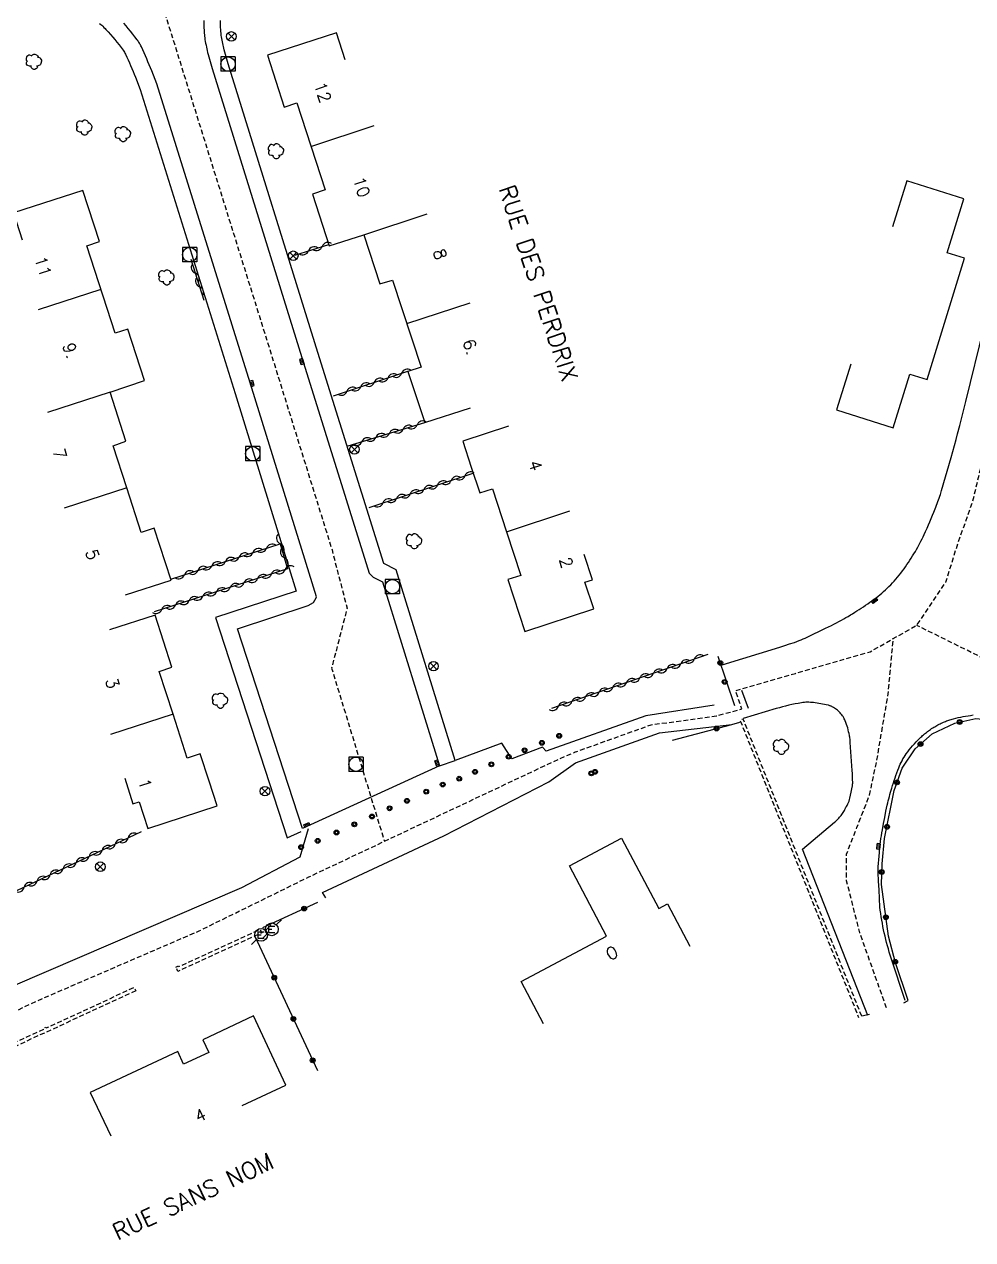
# Model space of a CAD drawing. Header units: millimetres. Extents: x 111000 to 112001, y 129999 to 131000.
# Drawn here: x 111656.5 to 111755.3, y 130121.5 to 130248.2 of the extents above; entities that cross this region are included whole.
import ezdxf
from ezdxf.enums import TextEntityAlignment as Align

# ---------------------------------------------------------------- set-up
doc = ezdxf.new("R2010")
doc.units = ezdxf.units.MM
doc.linetypes.add('DASHED', pattern=[0.75, 0.5, -0.25])
doc.layers.get('0').update_dxf_attribs({"linetype": 'CONTINUOUS'})
for name, color, linetype in [('W0001', 6, 'DASHED'), ('W0008', 7, 'CONTINUOUS'), ('W0100', 7, 'CONTINUOUS'), ('W0112', 1, 'DASHED'), ('W0300', 7, 'CONTINUOUS'), ('W0310', 3, 'CONTINUOUS'), ('W0322', 7, 'CONTINUOUS'), ('W0400', 7, 'CONTINUOUS'), ('W0420', 7, 'CONTINUOUS'), ('W0469', 7, 'CONTINUOUS'), ('W0471', 7, 'CONTINUOUS'), ('W0989', 7, 'CONTINUOUS'), ('W0991', 7, 'CONTINUOUS'), ('W1102', 7, 'CONTINUOUS')]:
    doc.layers.add(name, color=color, linetype=linetype)
doc.styles.get("Standard").update_dxf_attribs({"font": 'romans.shx', "width": 0.85})

# ---------------------------------------------------------------- blocks, each defined once
blk = doc.blocks.new('T400')
for p, q in [((-0.15, 0.3), (0.15, 0.3)), ((-0.15, -0.25), (-0.15, 0.3)), ((-0.15, 0.15), (0.15, 0.15)), ((-0.15, 0), (0.15, 0)), ((0.15, 0.3), (0.15, -0.25)), ((-0.15, -0.15), (0.15, -0.15)), ((-0.15, -0.25), (-0.15, -0.3)), ((-0.15, -0.3), (0.15, -0.3)), ((0.15, -0.3), (0.15, -0.25))]:
    blk.add_line(p, q)
blk = doc.blocks.new('T420')
for p, q in [((0.75, 0.75), (-0.75, 0.75)), ((-0.75, 0.75), (-0.75, -0.75)), ((0.75, 0.75), (0.75, -0.75)), ((0.75, -0.75), (-0.75, -0.75))]:
    blk.add_line(p, q)
blk.add_ellipse((0, 0), major_axis=(-0.53, 0.53), ratio=1, start_param=3.926991, end_param=10.210176)
blk = doc.blocks.new('T300')
for p, q in [((-0.8, 0.51), (-0.86, 0.34)), ((-0.86, 0.34), (-0.86, 0.17)), ((-0.86, 0.17), (-0.74, 0.06)), ((-0.69, 0.63), (-0.8, 0.51)), ((-0.8, -0.06), (-0.74, 0.06)), ((-0.74, 0.06), (-0.69, 0.11)), ((-0.57, 0.69), (-0.69, 0.63)), ((-0.46, 0.69), (-0.57, 0.69)), ((-0.29, 0.63), (-0.46, 0.69)), ((-0.29, 0.63), (-0.17, 0.74)), ((-0.23, 0.57), (-0.29, 0.63)), ((-0.17, 0.74), (-0.06, 0.8)), ((-0.06, 0.8), (0.06, 0.8)), ((0.06, 0.8), (0.23, 0.74)), ((0.23, 0.74), (0.34, 0.63)), ((0.34, 0.63), (0.4, 0.51)), ((0.46, 0.46), (0.34, 0.46)), ((0.4, 0.51), (0.4, 0.46)), ((0.57, 0.4), (0.46, 0.46)), ((0.57, 0.4), (0.69, 0.29)), ((0.69, 0.29), (0.74, 0.17)), ((0.74, 0.06), (0.69, -0.17)), ((0.74, 0.17), (0.74, 0.06)), ((-0.8, -0.17), (-0.8, -0.06)), ((-0.8, -0.23), (-0.8, -0.17)), ((-0.74, -0.34), (-0.8, -0.23)), ((-0.69, -0.4), (-0.74, -0.34)), ((-0.51, -0.46), (-0.69, -0.4)), ((-0.4, -0.46), (-0.51, -0.46)), ((-0.4, -0.46), (-0.34, -0.46)), ((-0.34, -0.46), (-0.34, -0.4)), ((-0.34, -0.51), (-0.34, -0.46)), ((-0.29, -0.63), (-0.34, -0.51)), ((-0.17, -0.74), (-0.29, -0.63)), ((-0.06, -0.8), (-0.17, -0.74)), ((0.06, -0.8), (-0.06, -0.8)), ((0.17, -0.74), (0.06, -0.8)), ((0.23, -0.69), (0.17, -0.74)), ((0.29, -0.46), (0.23, -0.46)), ((0.29, -0.63), (0.23, -0.69)), ((0.46, -0.4), (0.29, -0.46)), ((0.34, -0.51), (0.29, -0.63)), ((0.34, -0.51), (0.34, -0.46)), ((0.57, -0.34), (0.46, -0.4)), ((0.63, -0.29), (0.57, -0.34)), ((0.69, -0.17), (0.63, -0.29))]:
    blk.add_line(p, q)
blk = doc.blocks.new('t310o')
at = {"color": 0, "linetype": 'Continuous'}
for centre, start, end in [((-0.5, 0.38), 216.8699, 323.1304), ((0.5, -0.37), 36.8699, 143.1303)]:
    blk.add_arc(centre, 0.625, start, end, dxfattribs=at)
blk = doc.blocks.new('t322o')
at = {"color": 0, "linetype": 'Continuous'}
for radius in [0.25, 0.15]:
    blk.add_circle((0, 0), radius, dxfattribs=at)
blk = doc.blocks.new('T471')
for p, q in [((-0.333334, 0.333334), (-0.333334, -0.333334)), ((-0.333334, 0.333334), (0.333334, 0.333334)), ((-0.333334, 0), (0, 0)), ((0.500001, 0.500001), (1.000002, 1.000002)), ((-0.500001, -0.500001), (-1.000002, -1.000002)), ((-0.333334, -0.333334), (0.333334, -0.333334))]:
    blk.add_line(p, q)
blk.add_ellipse((0, 0), major_axis=(0.471405, 0.471405), ratio=1, start_param=5.4977871438, end_param=11.780972451)
blk = doc.blocks.new('T469')
at = {"color": 0, "linetype": 'Continuous', "flags": 128}
for points in [[(-0.35, 0.35), (0.35, -0.35)], [(-0.35, -0.35), (0.35, 0.35)]]:
    blk.add_lwpolyline(points, dxfattribs=at)
at = {"color": 0, "linetype": 'Continuous'}
blk.add_circle((0, 0), 0.5, dxfattribs=at)

msp = doc.modelspace()

# ---------------------------------------------------------------- linework, layer by layer
at = {"layer": 'W0001', "flags": 128}
for points in [[(111604.77, 130126.14), (111614.76, 130128.93), (111622.22, 130131.19), (111636.1, 130136.26), (111658.3, 130146.65), (111674.67, 130153.71), (111686.1, 130159.33), (111709.58, 130170.4), (111712.23, 130171.65), (111713.79, 130172.32), (111721.79, 130175.19), (111728.62, 130176.11), (111731.23, 130176.85), (111730.59, 130178.73), (111736.84, 130180.55), (111744.61, 130182.8), (111749.47, 130185.55), (111752.51, 130190.05), (111753.79, 130194.16), (111755.3, 130198.39), (111759.48, 130215.96), (111761.72, 130222.97), (111764.43, 130229.57), (111767.46, 130235.16), (111779.43, 130252.07), (111792.17, 130267.81), (111801.76, 130279.77), (111804.73, 130284.11), (111806.26, 130287.11), (111808.53, 130289.96), (111809.85, 130291.74), (111811.47, 130293.21)], [(111667.96, 130259.4), (111682.2, 130213.78), (111688.53, 130193.42), (111690.1, 130187.33), (111688.49, 130181.09), (111693.99, 130163.05)], [(111783.23, 130173.46), (111770.06, 130177.23), (111768.2, 130177.54), (111765.45, 130177.54), (111761.95, 130178.41), (111756.94, 130181.85), (111749.47, 130185.55)], [(111746.33, 130145.69), (111743.55, 130153.5), (111742.17, 130158.93), (111742.17, 130161.72), (111743.24, 130164.5), (111744.56, 130167.85), (111745.31, 130171.45), (111746.5, 130178.42), (111747.04, 130184.18)]]:
    msp.add_lwpolyline(points, dxfattribs=at)
at = {"layer": 'W0008', "flags": 128}
for points in [[(111664.3, 130248.27), (111664.42, 130248.17), (111664.54, 130248.07), (111664.65, 130247.97), (111664.76, 130247.86), (111664.87, 130247.75), (111664.97, 130247.64), (111665.21, 130247.38), (111665.44, 130247.12), (111665.67, 130246.85), (111665.89, 130246.58), (111666.11, 130246.31), (111666.33, 130246.04), (111666.54, 130245.76), (111666.75, 130245.48), (111666.83, 130245.38), (111666.89, 130245.28), (111666.95, 130245.17), (111667.01, 130245.06), (111667.14, 130244.76), (111667.28, 130244.47), (111667.41, 130244.17), (111667.54, 130243.87), (111667.67, 130243.57), (111667.79, 130243.27), (111667.92, 130242.97), (111668.04, 130242.66), (111668.54, 130241.39), (111678.44, 130209.72), (111684.81, 130189.12), (111676.37, 130186.37), (111683.87, 130163.42), (111685.32, 130164.08)], [(111675.17, 130248.57), (111675.18, 130247.92), (111675.18, 130247.76), (111675.19, 130247.59), (111675.2, 130247.42), (111675.21, 130247.26), (111675.23, 130247.09), (111675.25, 130246.93), (111675.27, 130246.76), (111675.29, 130246.6), (111675.32, 130246.4), (111675.36, 130246.2), (111675.4, 130246.01), (111675.44, 130245.81), (111675.48, 130245.62), (111675.52, 130245.43), (111675.57, 130245.23), (111675.62, 130245.04), (111676.05, 130243.56), (111685.4, 130213.46), (111692.4, 130190.99), (111692.82, 130190.58), (111693.79, 130190.1), (111699.73, 130170.92), (111685.45, 130164.39), (111678.67, 130185.2), (111686.06, 130187.61), (111686.6, 130187.92), (111686.88, 130188.41), (111686.91, 130188.53), (111680.18, 130210.27), (111670.26, 130241.99), (111669.74, 130243.33), (111669.61, 130243.65), (111669.48, 130243.96), (111669.35, 130244.28), (111669.22, 130244.59), (111669.08, 130244.9), (111668.94, 130245.21), (111668.8, 130245.52), (111668.66, 130245.83), (111668.61, 130245.93), (111668.56, 130246.03), (111668.51, 130246.12), (111668.46, 130246.21), (111668.4, 130246.31), (111668.34, 130246.4), (111668.28, 130246.48), (111668.22, 130246.57), (111668.22, 130246.57), (111667.99, 130246.87), (111667.77, 130247.16), (111667.53, 130247.46), (111667.3, 130247.74), (111667.06, 130248.03), (111666.82, 130248.31)], [(111699.73, 130170.92), (111701.38, 130171.47), (111695.23, 130191.32), (111693.92, 130191.98), (111687.07, 130213.98), (111677.72, 130244.06), (111677.3, 130245.52), (111677.26, 130245.68), (111677.22, 130245.85), (111677.18, 130246.02), (111677.14, 130246.19), (111677.1, 130246.35), (111677.07, 130246.52), (111677.04, 130246.69), (111677.01, 130246.86), (111676.99, 130247), (111676.98, 130247.14), (111676.96, 130247.27), (111676.95, 130247.41), (111676.94, 130247.54), (111676.93, 130247.68), (111676.92, 130247.82), (111676.92, 130247.95), (111676.91, 130248.59)], [(111729.19, 130181.43), (111735.22, 130183.29), (111735.72, 130183.45), (111736.22, 130183.62), (111736.72, 130183.78), (111737.21, 130183.96), (111737.43, 130184.04), (111737.64, 130184.13), (111737.85, 130184.22), (111738.06, 130184.31), (111738.69, 130184.62), (111739.33, 130184.93), (111739.96, 130185.24), (111740.59, 130185.55), (111740.85, 130185.68), (111741.11, 130185.82), (111741.37, 130185.96), (111741.62, 130186.09), (111741.86, 130186.22), (111742.09, 130186.36), (111742.33, 130186.49), (111742.56, 130186.63), (111742.79, 130186.76), (111743.02, 130186.91), (111743.24, 130187.05), (111743.47, 130187.19), (111743.7, 130187.34), (111743.92, 130187.49), (111744.14, 130187.64), (111744.37, 130187.8), (111744.59, 130187.95), (111744.8, 130188.11), (111745.02, 130188.27), (111745.24, 130188.43), (111745.44, 130188.59), (111745.64, 130188.74), (111745.83, 130188.91), (111746.02, 130189.07), (111746.21, 130189.24), (111746.4, 130189.42), (111746.58, 130189.59), (111746.76, 130189.77), (111746.94, 130189.97), (111747.13, 130190.17), (111747.31, 130190.37), (111747.48, 130190.58), (111747.65, 130190.79), (111747.82, 130191), (111747.99, 130191.22), (111748.15, 130191.44), (111748.3, 130191.66), (111748.46, 130191.88), (111748.61, 130192.1), (111748.76, 130192.33), (111748.91, 130192.55), (111749.05, 130192.78), (111749.19, 130193.01), (111749.33, 130193.25), (111749.45, 130193.46), (111749.58, 130193.68), (111749.69, 130193.89), (111749.81, 130194.11), (111749.92, 130194.33), (111750.04, 130194.56), (111750.14, 130194.78), (111750.25, 130195.01), (111750.4, 130195.34), (111750.55, 130195.67), (111750.7, 130196.01), (111750.84, 130196.35), (111750.99, 130196.68), (111751.13, 130197.02), (111751.27, 130197.36), (111751.41, 130197.7), (111751.48, 130197.88), (111751.55, 130198.07), (111751.62, 130198.25), (111751.69, 130198.44), (111751.75, 130198.63), (111751.82, 130198.81), (111751.88, 130199), (111751.94, 130199.19), (111752.06, 130199.6), (111753.05, 130203.04), (111753.23, 130203.66), (111753.41, 130204.28), (111753.58, 130204.9), (111753.74, 130205.52), (111753.96, 130206.36), (111754.18, 130207.2), (111754.39, 130208.04), (111754.6, 130208.88), (111756.52, 130216.64)], [(111728.36, 130177.22), (111721.24, 130176.12), (111710.85, 130172.45), (111710.48, 130172.85), (111707.29, 130171.63), (111706.24, 130173.26), (111701.38, 130171.47)], [(111744.38, 130144.9), (111737.58, 130162.22), (111740.92, 130165.04), (111741.01, 130165.12), (111741.1, 130165.2), (111741.19, 130165.29), (111741.27, 130165.38), (111741.36, 130165.47), (111741.44, 130165.56), (111741.52, 130165.66), (111741.59, 130165.75), (111741.67, 130165.85), (111741.74, 130165.95), (111741.8, 130166.06), (111741.87, 130166.16), (111741.93, 130166.27), (111741.99, 130166.38), (111742.04, 130166.49), (111742.1, 130166.6), (111742.15, 130166.69), (111742.21, 130166.77), (111742.26, 130166.86), (111742.3, 130166.96), (111742.36, 130167.1), (111742.42, 130167.24), (111742.46, 130167.39), (111742.5, 130167.53), (111742.58, 130167.86), (111742.65, 130168.18), (111742.72, 130168.51), (111742.77, 130168.83), (111742.79, 130168.92), (111742.79, 130169.01), (111742.8, 130169.1), (111742.8, 130169.18), (111742.79, 130169.49), (111742.78, 130169.8), (111742.77, 130170.11), (111742.75, 130170.42), (111742.54, 130173.35), (111742.52, 130173.62), (111742.5, 130173.9), (111742.48, 130174), (111742.47, 130174.09), (111742.43, 130174.28), (111742.38, 130174.47), (111742.33, 130174.67), (111742.28, 130174.86), (111742.22, 130175.04), (111742.15, 130175.23), (111742.09, 130175.42), (111742.02, 130175.6), (111741.97, 130175.71), (111741.92, 130175.82), (111741.86, 130175.93), (111741.8, 130176.04), (111741.73, 130176.14), (111741.66, 130176.24), (111741.58, 130176.33), (111741.5, 130176.42), (111741.41, 130176.52), (111741.31, 130176.61), (111741.22, 130176.7), (111741.11, 130176.78), (111741.01, 130176.86), (111740.9, 130176.93), (111740.79, 130177), (111740.67, 130177.07), (111740.62, 130177.1), (111740.57, 130177.12), (111740.52, 130177.14), (111740.46, 130177.17), (111740.41, 130177.18), (111740.35, 130177.2), (111740.29, 130177.22), (111740.24, 130177.23), (111740.05, 130177.27), (111739.85, 130177.31), (111739.66, 130177.35), (111739.47, 130177.38), (111739.28, 130177.41), (111739.09, 130177.44), (111738.9, 130177.47), (111738.7, 130177.5), (111738.55, 130177.51), (111738.39, 130177.52), (111738.24, 130177.53), (111738.08, 130177.53), (111737.92, 130177.53), (111737.77, 130177.52), (111737.61, 130177.5), (111737.46, 130177.48), (111737.13, 130177.42), (111736.8, 130177.36), (111736.47, 130177.29), (111736.14, 130177.22), (111735.81, 130177.14), (111735.48, 130177.06), (111735.16, 130176.97), (111734.83, 130176.88), (111731.39, 130175.85)], [(111748.28, 130146.47), (111746.82, 130150.86), (111746.72, 130151.18), (111746.61, 130151.51), (111746.52, 130151.84), (111746.42, 130152.17), (111746.33, 130152.5), (111746.25, 130152.83), (111746.17, 130153.16), (111746.09, 130153.5), (111746.02, 130153.83), (111745.95, 130154.17), (111745.89, 130154.51), (111745.83, 130154.84), (111745.78, 130155.18), (111745.73, 130155.52), (111745.68, 130155.86), (111745.64, 130156.2), (111745.59, 130157.1), (111745.55, 130158), (111745.5, 130158.89), (111745.47, 130159.79), (111745.46, 130159.94), (111745.46, 130160.09), (111745.46, 130160.24), (111745.47, 130160.39), (111745.49, 130160.76), (111745.52, 130161.13), (111745.55, 130161.5), (111745.58, 130161.87), (111745.6, 130162.16), (111745.63, 130162.45), (111745.66, 130162.73), (111745.7, 130163.02), (111745.74, 130163.33), (111745.79, 130163.63), (111745.84, 130163.94), (111745.89, 130164.24), (111746.02, 130164.89), (111746.14, 130165.54), (111746.27, 130166.18), (111746.41, 130166.83), (111746.46, 130167.05), (111746.51, 130167.27), (111746.56, 130167.49), (111746.62, 130167.72), (111746.68, 130167.94), (111746.74, 130168.16), (111746.8, 130168.37), (111746.87, 130168.59), (111746.95, 130168.86), (111747.04, 130169.13), (111747.13, 130169.39), (111747.22, 130169.66), (111747.31, 130169.92), (111747.4, 130170.19), (111747.5, 130170.45), (111747.6, 130170.71), (111747.68, 130170.9), (111747.76, 130171.09), (111747.85, 130171.27), (111747.94, 130171.45), (111748.04, 130171.63), (111748.15, 130171.81), (111748.26, 130171.98), (111748.38, 130172.15), (111748.54, 130172.37), (111748.7, 130172.59), (111748.87, 130172.8), (111749.05, 130173.01), (111749.23, 130173.21), (111749.42, 130173.41), (111749.61, 130173.61), (111749.8, 130173.8), (111749.9, 130173.89), (111749.99, 130173.98), (111750.09, 130174.07), (111750.19, 130174.15), (111750.29, 130174.24), (111750.39, 130174.32), (111750.5, 130174.4), (111750.6, 130174.48), (111750.71, 130174.56), (111750.81, 130174.64), (111750.92, 130174.71), (111751.03, 130174.79), (111751.14, 130174.86), (111751.25, 130174.93), (111751.36, 130174.99), (111751.48, 130175.06), (111751.48, 130175.06), (111751.58, 130175.12), (111751.69, 130175.18), (111751.8, 130175.24), (111751.91, 130175.29), (111752.02, 130175.35), (111752.14, 130175.4), (111752.25, 130175.45), (111752.36, 130175.5), (111752.48, 130175.54), (111752.59, 130175.59), (111752.71, 130175.63), (111752.82, 130175.67), (111752.94, 130175.71), (111753.06, 130175.74), (111753.18, 130175.78), (111753.3, 130175.81), (111753.55, 130175.88), (111753.8, 130175.94), (111754.06, 130175.99), (111754.31, 130176.05), (111754.57, 130176.09), (111754.83, 130176.14), (111755.09, 130176.17), (111755.34, 130176.21)], [(111687.9, 130157.16), (111687.53, 130157.73), (111700.17, 130163.63), (111711.13, 130169.25), (111713.91, 130171.24), (111722.66, 130174.34), (111730.22, 130175.23)], [(111686.06, 130164.36), (111685.18, 130161.38), (111679.08, 130158.2), (111655.26, 130147.96), (111629.47, 130136.58), (111622.57, 130134.23), (111621.86, 130134.5)]]:
    msp.add_lwpolyline(points, dxfattribs=at)
at = {"layer": 'W0100', "flags": 128}
for points in [[(111689.89, 130244.49), (111688.99, 130247.29), (111681.8, 130244.97), (111683.54, 130239.55), (111684.86, 130239.98), (111687.8, 130230.94), (111686.49, 130230.49), (111688.23, 130225.1), (111691.85, 130226.24), (111693.52, 130221.13), (111694.85, 130221.51), (111697.83, 130212.46), (111696.45, 130212.01), (111698.2, 130206.67), (111702.95, 130208.23)], [(111742.59, 130212.76), (111741.1, 130207.99), (111747.03, 130206.14), (111748.75, 130211.74), (111750.57, 130211.18), (111754.46, 130223.8), (111752.65, 130224.37), (111754.38, 130229.99), (111748.46, 130231.85), (111746.96, 130227.08)], [(111666.99, 130188.73), (111671.75, 130190.27), (111670, 130195.68), (111668.64, 130195.24), (111667.14, 130199.88), (111665.73, 130204.26), (111667.04, 130204.74), (111665.4, 130209.85), (111668.98, 130211.06), (111667.25, 130216.42), (111665.93, 130216), (111662.97, 130225.09), (111664.31, 130225.53), (111662.55, 130230.87), (111655.34, 130228.53), (111656.25, 130225.73)], [(111706.91, 130206.3), (111702.16, 130204.74), (111703.05, 130202.04), (111703.94, 130199.37), (111705.27, 130199.78), (111706.73, 130195.29), (111708.2, 130190.76), (111706.85, 130190.32), (111708.63, 130184.92), (111715.82, 130187.26), (111714.89, 130190.05), (111715.68, 130190.31), (111714.81, 130192.95)], [(111666.92, 130169.62), (111667.77, 130166.96), (111668.43, 130167.17), (111669.34, 130164.4), (111676.56, 130166.75), (111675.72, 130169.32), (111674.8, 130172.16), (111673.44, 130171.72), (111671.96, 130176.29), (111670.53, 130180.75), (111671.84, 130181.2), (111670.1, 130186.6), (111665.34, 130185.07)], [(111710.57, 130144.02), (111708.23, 130148.44), (111717.14, 130153.16), (111713.27, 130160.5), (111718.7, 130163.38), (111722.58, 130156.04), (111723.5, 130156.52), (111725.84, 130152.11)], [(111679.18, 130135.52), (111683.72, 130137.63), (111680.35, 130144.87), (111675.07, 130142.38), (111675.69, 130141.06), (111673.06, 130139.83), (111672.46, 130141.14), (111663.34, 130136.88), (111665.46, 130132.35)]]:
    msp.add_lwpolyline(points, dxfattribs=at)
at = {"layer": 'W0112', "flags": 128}
msp.add_lwpolyline([(111743.74, 130144.82), (111731.38, 130175.79), (111731.06, 130175.67), (111743.42, 130144.69)], dxfattribs=at)
for points in [[(111672.26, 130149.95), (111672.53, 130150.07), (111672.57, 130149.99), (111681.04, 130153.88), (111681.2, 130153.52), (111672.47, 130149.5)], [(111668.08, 130147.47), (111658.55, 130143.07), (111658.06, 130142.86), (111653.11, 130140.56), (111652.94, 130140.93), (111657.87, 130143.21), (111658.48, 130143.49), (111658.44, 130143.57), (111658.71, 130143.69), (111658.75, 130143.61), (111667.92, 130147.83)]]:
    msp.add_lwpolyline(points, close=True, dxfattribs=at)
at = {"layer": 'W0310', "flags": 128}
for points in [[(111684.66, 130224.11), (111688.19, 130225.25)], [(111673.82, 130223.69), (111675.16, 130219.42)], [(111688.67, 130209.47), (111696.44, 130212.02)], [(111690.22, 130204.26), (111698.2, 130206.67)], [(111692.41, 130197.84), (111703.26, 130201.4)], [(111671.72, 130190.36), (111683.14, 130194.05), (111683.89, 130191.43), (111669.99, 130186.96)], [(111727.71, 130182.53), (111711.4, 130176.87)], [(111668.64, 130164.05), (111655, 130157.59)]]:
    msp.add_lwpolyline(points, dxfattribs=at)
at = {"layer": 'W0322', "flags": 128}
for points in [[(111730.53, 130177.15), (111728.77, 130182.31)], [(111731.22, 130178.81), (111731.89, 130176.93)], [(111748.14, 130146.23), (111748.58, 130146.46), (111747.26, 130150.4), (111746.53, 130153.16), (111745.79, 130158.54), (111745.86, 130160.7), (111746.13, 130163.33), (111747.14, 130168.35), (111747.94, 130170.67), (111749.31, 130172.68), (111751.08, 130174.24), (111753.45, 130175.37), (111755.62, 130175.84), (111757.96, 130175.61), (111760.26, 130174.89), (111762.24, 130174.01), (111763.48, 130172.84)], [(111724.02, 130173.59), (111730.22, 130175.23), (111731.04, 130175.47)], [(111681.31, 130154.06), (111687.07, 130156.71)], [(111680.5, 130153.15), (111687.01, 130139.17)], [(111744.56, 130145.01), (111743.74, 130144.82)]]:
    msp.add_lwpolyline(points, dxfattribs=at)
at = {"layer": 'W1102', "flags": 128}
for points in [[(111686.33, 130235.46), (111692.92, 130237.64)], [(111691.85, 130226.24), (111698.44, 130228.42)], [(111664.45, 130220.55), (111657.92, 130218.44)], [(111696.34, 130216.99), (111702.93, 130219.17)], [(111665.4, 130209.85), (111658.87, 130207.74)], [(111667.14, 130199.88), (111660.62, 130197.77)], [(111706.73, 130195.29), (111713.32, 130197.47)], [(111671.96, 130176.29), (111665.44, 130174.19)]]:
    msp.add_lwpolyline(points, dxfattribs=at)

# ---------------------------------------------------------------- block references
at = {"layer": 'W0300'}
for p in [(111657.5, 130244.27), (111662.75, 130237.41), (111666.77, 130236.73), (111682.73, 130234.95), (111671.32, 130221.8), (111697.12, 130194.31), (111676.91, 130177.7), (111735.38, 130172.88)]:
    msp.add_blockref('T300', p, dxfattribs=at)
at = {"layer": 'W0310'}
for p, rotation in [((111686.08, 130224.57), 17.88703833307112), ((111687.51, 130225.03), 17.88703833307112), ((111674.27, 130222.26), 287.4724007853065), ((111674.72, 130220.83), 287.4724007853065), ((111695.79, 130211.81), 18.20212045717381), ((111691.52, 130210.4), 18.20212045717381), ((111692.94, 130210.87), 18.20212045717381), ((111694.37, 130211.34), 18.20212045717381), ((111690.09, 130209.94), 18.20212045717381), ((111694.52, 130205.56), 16.78802051536096), ((111695.96, 130205.99), 16.78802051536096), ((111697.4, 130206.43), 16.78802051536096), ((111691.65, 130204.69), 16.78802051536096), ((111693.09, 130205.13), 16.78802051536096), ((111700.96, 130200.65), 18.19725594521447), ((111702.39, 130201.12), 18.19725594521447), ((111696.69, 130199.24), 18.19725594521447), ((111698.11, 130199.71), 18.19725594521447), ((111699.54, 130200.18), 18.19725594521447), ((111693.84, 130198.31), 18.19725594521447), ((111695.26, 130198.77), 18.19725594521447), ((111683.14, 130194.05), 286.1459142096956), ((111680.28, 130193.13), 17.91707196874559), ((111681.71, 130193.59), 17.91707196874559), ((111683.55, 130192.61), 286.1459142096956), ((111676, 130191.74), 17.91707196874559), ((111677.43, 130192.21), 17.91707196874559), ((111678.86, 130192.67), 17.91707196874559), ((111673.15, 130190.82), 17.91707196874559), ((111674.57, 130191.28), 17.91707196874559), ((111680.78, 130190.43), 197.8371864261667), ((111682.21, 130190.89), 197.8371864261667), ((111683.63, 130191.35), 197.8371864261667), ((111676.49, 130189.05), 197.8371864261667), ((111677.92, 130189.51), 197.8371864261667), ((111679.35, 130189.97), 197.8371864261667), ((111672.21, 130187.67), 197.8371864261667), ((111673.64, 130188.13), 197.8371864261667), ((111675.07, 130188.59), 197.8371864261667), ((111670.78, 130187.21), 197.8371864261667), ((111724.88, 130181.54), 199.1358621614898), ((111726.29, 130182.04), 199.1358621614898), ((111720.62, 130180.07), 199.1358621614898), ((111722.04, 130180.56), 199.1358621614898), ((111723.46, 130181.05), 199.1358621614898), ((111717.79, 130179.09), 199.1358621614898), ((111719.21, 130179.58), 199.1358621614898), ((111713.54, 130177.61), 199.1358621614898), ((111714.96, 130178.1), 199.1358621614898), ((111716.37, 130178.59), 199.1358621614898), ((111712.12, 130177.12), 199.1358621614898), ((111665.93, 130162.77), 205.347133665589), ((111667.28, 130163.41), 205.347133665589), ((111663.21, 130161.48), 205.347133665589), ((111664.57, 130162.12), 205.347133665589), ((111660.5, 130160.2), 205.347133665589), ((111661.86, 130160.84), 205.347133665589), ((111657.79, 130158.91), 205.347133665589), ((111659.15, 130159.56), 205.347133665589), ((111656.44, 130158.27), 205.347133665589)]:
    msp.add_blockref('t310o', p, dxfattribs=dict(at, rotation=rotation))
at = {"layer": 'W0322'}
for p, rotation in [((111729, 130181.64), 108.8240208470137), ((111753.95, 130175.48), 12.15503581303581), ((111728.61, 130174.8), 14.82618257318559), ((111749.87, 130173.18), 41.34318335489996), ((111747.43, 130169.19), 70.90626619176973), ((111746.38, 130164.56), 78.59375619309382), ((111745.83, 130159.85), 88.123443040701), ((111685.63, 130156.04), 24.72716852770827), ((111746.26, 130155.14), 97.86423776666791), ((111747.23, 130150.5), 104.7702139699981), ((111682.51, 130148.84), 294.9698146204137), ((111684.51, 130144.54), 294.9698146204137), ((111686.52, 130140.23), 294.9698146204137)]:
    msp.add_blockref('t322o', p, dxfattribs=dict(at, rotation=rotation))
for p in [(111729.45, 130179.66), (111712.21, 130174.04), (111710.41, 130173.31), (111706.94, 130171.86), (111708.6, 130172.54), (111703.44, 130170.29), (111705.14, 130171.07), (111715.94, 130170.29), (111700.07, 130168.96), (111701.79, 130169.57), (111715.56, 130170.13), (111698.35, 130168.22), (111694.53, 130166.49), (111696.34, 130167.27), (111692.7, 130165.63), (111689, 130163.97), (111690.86, 130164.82), (111687.04, 130163.1), (111685.31, 130162.44)]:
    msp.add_blockref('t322o', p, dxfattribs=at)
at = {"layer": 'W0400'}
for p, rotation in [((111685.38, 130213.02), 197.2909904585668), ((111680.18, 130210.77), 17.36901241085686), ((111745.09, 130188.13), 126.5060886263777), ((111699.48, 130171.2), 17.21269943928126), ((111685.9, 130164.75), 294.6071111783842), ((111745.49, 130162.51), 173.7173829482323)]:
    msp.add_blockref('T400', p, dxfattribs=dict(at, rotation=rotation))
at = {"layer": 'W0420'}
for p in [(111677.7, 130244.03), (111673.7, 130224.18), (111680.27, 130203.43), (111694.83, 130189.58), (111691.03, 130171.08)]:
    msp.add_blockref('T420', p, dxfattribs=at)
at = {"layer": 'W0469'}
for p in [(111678.04, 130246.91), (111684.49, 130224.06), (111690.87, 130203.88), (111699.11, 130181.3), (111681.54, 130168.27), (111664.38, 130160.4)]:
    msp.add_blockref('T469', p, dxfattribs=at)
at = {"layer": 'W0471'}
for p in [(111681.14, 130153.3), (111682.25, 130153.88)]:
    msp.add_blockref('T471', p, dxfattribs=at)

# ---------------------------------------------------------------- texts
at = {"layer": 'W0989'}
for s, rotation, p in [('RUE DES PERDRIX', 288.2021, (111710.05, 130221.19)), ('RUE SANS NOM', 24.9698, (111674.04, 130126.04))]:
    msp.add_text(s, height=1.75, rotation=rotation, dxfattribs=at).set_placement(p, align=Align.MIDDLE)
at = {"layer": 'W0991'}
for s, rotation, p in [('12', 288.2021, (111687.56, 130241.1)), ('10', 288.2021, (111691.61, 130231.23)), ('11', 288.0381, (111658.41, 130222.94)), ('8', 288.2021, (111699.8, 130224.22)), ('9.', 288.0381, (111661.27, 130214.19)), ('6.', 288.2021, (111702.96, 130214.57)), ('7', 287.8689, (111660.16, 130203.42)), ('4', 288.2021, (111709.73, 130202.21)), ('5', 287.8689, (111663.57, 130192.92)), ('2', 288.2021, (111712.94, 130192.1)), ('3', 287.8689, (111665.65, 130179.52)), ('1', 287.8689, (111669.03, 130169.03)), ('O', 27.9004, (111717.71, 130151.41)), ('4', 25.0276, (111674.81, 130134.51))]:
    msp.add_text(s, height=1.25, rotation=rotation, dxfattribs=at).set_placement(p, align=Align.MIDDLE)

doc.saveas('drawing.dxf')
